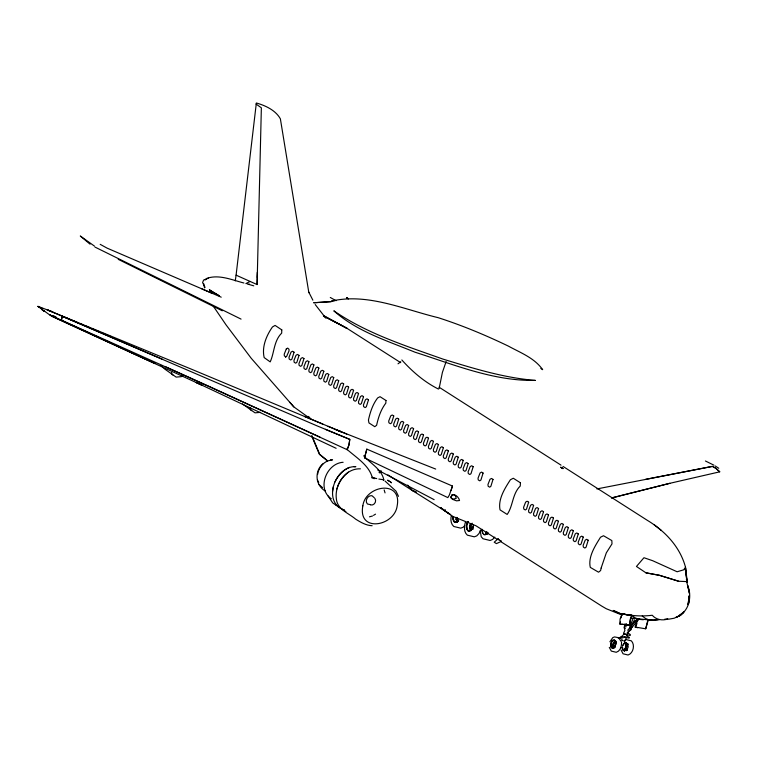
<?xml version="1.0" encoding="UTF-8"?>
<svg xmlns="http://www.w3.org/2000/svg" width="758" height="758" viewBox="0 0 758 758"><rect width="100%" height="100%" fill="white"/><g stroke="black" fill="none" stroke-linecap="round" stroke-linejoin="round"><path stroke-width="1.14" d="M452.952 517.06L452.943 519.277L454.497 522.186L455.795 522.518L458.467 520.613M627.245 645.096L628.031 644.073L626.25 646.546M458.609 520.907L457.159 519.979L456.856 517.506L456.013 517.515L456.013 519.334L457.311 521.76L458.495 520.462M473.03 529.236L471.353 529.378L470.718 528.648L470.415 526.166L471.334 523.57M615.354 646.858L614.151 646.953C612.815 645.57 613.468 642.613 615.297 641.969L615.884 642.102M615.297 641.969L615.307 641.135L616.083 641.315M312.874 300.177L308.762 292.095L308.857 292.721L280.375 118.835C275.656 110.289 265.395 105.495 256.346 102.993L236.089 275.154L257.085 284.572L257.426 272.226M257.332 277.437L257.445 272.236M257.085 284.572L261.358 107.807L256.033 104.035M621.598 614.056L632.02 615.269L630.476 620.177L629.964 625.227L619.826 624.014L620.11 618.964L622.1 614.056M620.451 621.986L620.328 624.014L619.826 624.014M629.453 625.255L629.974 620.167L631.528 615.278M235.274 280.848L236.089 275.154M366.825 449.134L364.494 457.879L447.845 497.618L449.371 495.002L452.46 486.049L366.825 449.134L364.522 457.889M342.228 509.3L344.303 509.992C321.809 502.753 334.903 465.573 355.853 466.644L353.958 466.739M360.429 468.832C345.316 468.141 334.486 484.836 336.353 498.821C337.196 509.385 348.557 513.1 355.606 519.107C360.6 522.243 366.114 525.502 372.131 525.72M625.056 623.692L624.327 628.079L625.407 628.325M625.852 626.97L626.402 623.673M332.487 491.752L333.331 486.759M601.113 568.149L600.63 570.509L598.564 572.205L590.293 567.382C587.886 556.893 595.172 545.845 600.516 537.223L603.52 535.735L611.848 540.577L611.99 543.893L606.324 552.838L601.151 567.969M614.738 647.095L614.577 647.882L613.809 647.711C612 645.882 612.843 641.95 615.307 641.135M647.929 619.807L645.693 628.808L648.242 620.035M637.459 620.423L635.157 627.055L637.649 627.738M471.353 529.378L470.87 530.429L469.572 528.004L469.979 524.356L470.727 524.773M451.408 515.431C450.432 519.173 450.669 523.816 453.796 526.488L460.741 528.155L463.214 527.198L464.73 525.597M465.421 522.129C464.142 526.393 463.631 531.955 467.354 535.157L474.3 536.825L476.773 535.868L479.047 533.471L480.771 530.05M317.564 474.546L318.057 472.414M627.899 647.957L628.107 647.105M487.508 534.267L487.792 533.177M620.916 617.96L621.806 615.032M451.086 490.473L452.441 486.039M347.145 449.684L348.907 445.117L349.817 439.384L316.778 425.75L62.222 316.238L61.322 320.16L208.848 386.277L347.145 449.684L348.907 445.117L349.808 439.413L325.381 429.341M336.94 488.986C338.684 482.211 342.9 476.261 348.462 472.073M446.159 361.49L442.397 372.424L439.147 388.418L438.446 389.062C424.48 382.117 412.238 371.534 401.844 359.965M286.287 348.974L287.689 348.102C291.261 349.523 287.093 353.806 286.922 355.995L285.738 356.829L284.354 355.9L284.222 354.194L286.344 348.87M445.401 509.793L444.974 510.977L452.962 516.473L475.986 525.777L497.362 539.44M624.166 626.8L624.857 630.485L623.569 633.328L624.27 634.133L627.141 634.749L623.825 633.385L623.237 635.024M627.861 633.195L628.344 631.84L631.291 629.528L631.281 628.619M633.281 617.978L629.519 627.633M61.606 319.838L62.222 316.238L162.42 359.273M285.624 357.321L285.851 356.743M635.839 626.345L636.966 623.569M679.651 615.761L684 611.564L680.703 615.269L676.079 617.334L679.651 615.761L683.707 612.227L678.211 616.159C689.306 611.109 692.149 596.025 687.733 585.612L689.496 593.58L686.682 581.594L678.637 581.234L659.488 575.322L645.949 572.83L636.455 566.463L643.949 557.727L652.676 560.712L677.131 571.769L683.688 569.827L685.535 567.325C680.125 546.925 665.031 530.988 647.266 520.291L563.005 466.416M457.794 520.708L457.311 521.76L454.734 521.949L453.767 520.831L453.189 517.051M613.809 647.711L614.151 646.953M318.294 471.343C320.426 465.592 325.495 460.078 332.023 460.22M467.913 521.504C466.293 524.252 465.459 528.44 468.056 530.846L469.354 531.187L472.026 529.274L473.513 525.105A5.543 3.155 -77 0 1 472.063 529.131L470.841 530.392L468.292 530.619L467.326 529.501L466.748 525.72A5.543 3.155 -77 0 1 468.169 521.722M625.606 646.479L627.018 645.011L628.088 646.261M626.44 646.669L627.851 645.2M609.906 641.77L612.758 637.63L614.539 636.919L617.912 637.563M472.177 529.368L473.191 527.369M468.027 521.466C466.378 524.233 465.459 528.525 468.122 530.96L470.889 530.752M622.792 645.399L624.44 643.021L626.402 642.831L627.51 646.612M625.918 646.299L627.254 644.385M622.82 645.418L624.45 643.059L626.364 642.879A4.52 2.577 -77 0 1 627.558 646.602M626.515 650.639L626.013 647.55M334.979 481.87C338.011 475.579 342.976 470.102 349.485 467.345M629.974 627.889L634.569 619.855M631.092 628.505L632.248 626.496M634.541 622.479L635.687 620.47M457.87 521.116L458.372 520.253M471.429 529.776L471.931 528.923M346.662 449.049C355.625 457.169 368.871 464.976 372.169 477.218L371.79 477.796L374.244 478.696L374.613 478.118L376.735 478.582M383.396 480.364L383.785 479.795C381.814 469.278 370.311 463.422 363.698 455.776M322.88 463.782C314.352 471.135 315.205 485.272 325.286 491.013M456.477 520.784L457.159 519.979M470.036 529.454L470.718 528.648M613.213 647.01L613.705 646.432M627.69 630.277L637.658 618.68M626.999 633.186L639.089 619.115M458.618 520.708L457.33 522.082L454.563 522.29L453.521 521.134L452.867 517.013M487.764 532.902L486.475 534.286L483.661 534.542L482.107 531.51L482.097 529.302L482.628 533.386M494.813 537.109L492.539 539.506L490.066 540.463L483.026 538.777L481.226 536.749L480.193 530.657M487.801 532.978L485.016 534.911L483.718 534.466M472.187 523.172L470.69 526.128L471.523 528.885M625.937 649.947L626.023 648.535M498.205 538.701L494.207 542.197L496.433 543.619L501.398 541.354L497.816 539.061L499.001 539.848M398.016 363.812L400.774 361.765M182.839 375.57L181.266 376.669L176.131 377.096L164.439 368.843M379.057 472.12L381.009 470.784M379.322 472.679L381.274 471.343M379.464 472.765L381.416 471.429M205.162 279.929L206.46 279.105M373.514 515.374L375.523 514.151M456.013 519.334L456.837 518.87M469.572 528.004L470.396 527.54M612.881 645.968L613.468 645.636M206.299 278.584C218.588 273.941 231.939 279.948 243.924 283.009M245.867 283.596L250.093 281.436M451.626 495.05L453.36 494.623L455.369 495.628L456.24 498.357L453.303 499.124L451.285 498.11L450.745 496.49M677.273 616.804L674.137 618.234L668.793 619.182M472.196 529.093L472.964 528.752M614.757 646.745L615.307 646.508M615.259 642.301L613.686 644.632L614.283 646.602M624.564 640.349L626.345 639.638L631.319 640.832C635.242 644.755 633.404 653.254 628.079 655.007L623.067 653.803L621.105 650.089M208.45 278.177L203.589 280.062L202.594 282.601L205.077 287.386M627.027 649.218L625.985 649.293L625.407 647.332M616.159 642.168L615.524 642.396L615.496 641.675M248.652 284.241L249.287 284.023M383.785 479.795L378.867 479.056M369.468 516.833L372.519 515.98M343.118 462.285C326.376 463.29 316.418 488.901 331.312 498.773M669.864 483.31L611.687 497.93L669.864 483.31L719.759 471.827L715.779 468.236L712.425 466.388L596.878 488.938M645.636 479.331L712.425 466.388L715.751 468.236L719.73 471.817M618.879 638.577L623.085 637.791M260.572 412.371L255.01 412.826L242.465 403.976M658.105 619.665L653.642 620.347L631.073 618.13M334.723 300.765L331.464 301.097C367.44 292.796 403.588 309.34 438.143 317.668C462.238 325.409 485.622 335.169 508.419 346.131C520.509 352.764 534.475 357.947 542.671 369.677L540.824 368.435M622.043 613.847C631.973 615.875 642.159 616.529 652.231 615.259C656.21 619.845 662.53 620.859 668.111 618.926L664.775 619.172M330.497 459.793L332.554 459.718M659.223 619.712L649.35 620.072L645.551 618.481L642.225 615.998M370.311 504.629L367.412 503.994C364.446 500.886 367.801 495.031 371.951 495.685L374.13 497.599M469.572 526.185L470.415 526.166M612.881 644.67L613.478 644.66M370.624 504.98C374.357 505.747 377.067 501.218 374.784 498.252M624.516 641.05L623.957 641.012L625.028 641.164L626.354 637.431L625.577 637.364L629.102 638.151L629.462 637.374L626.819 636.123L627.311 634.74L626.534 634.673L630.201 635.498L630.343 634.579L627.652 632.883M643.334 619.769L639.089 619.343L635.242 617.903L631.888 615.487L623.91 614.151M621.787 624.232L629.964 625.227M623.976 614.283L628.572 614.852M645.693 628.808L635.157 627.055M645.949 572.83L659.469 575.313L678.637 581.234M623.398 636.834L626.165 637.44L624.204 636.938M487.83 532.656L486.551 531.851L487.006 533.376M627.311 649.985L626.279 649.331M247.184 283.947L253.759 285.832M620.48 647.702L621.882 647.825M626.847 649.502L627.34 649.653M52.776 311.889L47.138 309.889L191.66 369.279L341.252 431.804L335.974 429.682L435.689 469.069M51.118 311.301L37.9 306.365L50.492 315.499L155.002 363.452L50.019 314.94L53.524 317.109L202.206 385.282L196.151 382.458L336.135 448.31M372.169 477.218L374.613 478.118M621.911 614.984L606.286 608.75L601.625 606.03L501.265 541.932M304.422 416.417L322.832 424.11M328.062 426.29L346.709 434.078M48.341 310.268L77.723 322.643M79.874 323.552L83.162 324.936M85.322 325.845L89.69 327.693M92.94 329.057L99.487 331.815M101.648 332.724L104.926 334.107M107.096 335.017L110.374 336.4M221.222 297.174L107.096 248.131L100.198 244.341M42.704 308.601L37.9 306.365L39.321 307.17M416.076 492.065L412.096 490.379L387.935 474.906M705.423 460.997L713.941 465.185M416.076 492.037L412.077 490.341L407.615 485.101M201.903 288.912L212.069 293.261M621.806 614.141L613.194 610.436L622.346 614.757M166.011 366.948L319.971 437.12M51.98 316.162L54.5 317.327M434.144 499.674L377.797 470.064M563.005 468.615L561.034 467.496M118.229 259.34L222.274 310.789M560.655 467.118L562.976 468.596L560.958 467.449M323.685 315.603L347.183 328.451L400.717 362.675M330.289 297.477L336.078 300.708M241.063 319.109L94.968 247.07M53.325 315.631L56.556 317.441M613.175 643.362L613.715 643.656M343.08 509.935L345.847 511.546M219.28 295.828L209.435 289.907L210.942 291.631L209.435 289.907L219.289 295.857M501.398 541.354L500.64 540.899M715.268 465.99L718.764 468.283M389.754 481.501L387.632 480.184L390.294 481.832M439.081 387.205L561.024 465.156M41.917 309.747L44.627 311.472L43.689 310.875M348.519 298.766L346.539 297.487L348.093 298.841M445.95 511.659L450.385 514.616L440.512 507.5L444.974 510.977L412.077 490.341L408.714 486.797M322.605 487.65L318.815 484.39M336.419 505.444L332.724 502.952L328.081 495.94M311.197 419.354L293.801 406.866L289.793 402.318M335.984 505.084L339.461 507.699M327.086 460.428L319.705 454.326L312.031 435.945M327.503 460.959L319.345 454.25L311.652 435.859M90.069 244.19L80.282 236.003L94.485 246.123M654.182 524.726L661.459 530.572M384.988 480.998L396.027 491.184L398.509 496.357M251.58 410.637L250.5 409.699L250.112 407.795M172.928 375.049L171.924 374.168L171.573 372.415M391.27 482.647L390.503 481.965L391.412 482.78M457.131 517.458L457.965 520.215M161.122 365.384L163.737 368.236M293.801 406.866L251.22 358.278L225.969 324.756L213.235 306.061M325.836 318.161L315.224 304.555M613.743 642.225L614.141 642.793M621.532 639.809L622.972 640.7L622.005 640.074M619.087 638.084L620.774 641.135M317.394 479.909L318.711 482.59M626.487 645.162L626.686 645.683M609.29 647.37L611.299 651.094L616.263 652.287C620.537 651.075 621.863 645.816 621.503 641.865M384.154 489.905L385.045 492.899M626.26 648.365L626.468 649.094M614.492 641.439L614.7 642.197M686.378 579.036L687.203 582.362L685.753 568.235M204.527 287.869L203.703 283.663M685.166 568.206L686.985 581.31L685.422 569.068M627.074 649.559L627.122 650.25M685.535 567.325L685.914 574.393M622.413 647.048L622.801 649.957L624.516 651.046L627.188 648.223L624.516 650.97L622.839 649.9L622.46 647.038M625.625 647.607L625.644 648.914M470.974 526.507L470.993 528.288M457.406 517.837L457.434 519.618M610.692 644.338L611.071 647.19L612.729 648.251C615.79 647.199 616.974 642.452 614.681 640.122L612.682 640.302L610.635 644.309L611.1 647.256L612.786 648.346C615.818 647.323 616.69 642.433 614.586 640.169L612.635 640.339L611.697 641.315L610.692 644.338M294.047 352.214L291.887 359.169L290.693 360.003L289.177 359.036L288.988 357.321L291.044 352.1L292.531 351.248L294.047 352.214M299.012 355.388L296.852 362.343L295.658 363.177L294.142 362.21L293.952 360.495L296.008 355.275L297.496 354.422L299.012 355.388M303.967 358.562L301.807 365.517L300.613 366.351L299.107 365.384L298.917 363.669L300.973 358.449L302.461 357.596L303.967 358.562M308.932 361.727L306.772 368.691L305.578 369.525L304.072 368.559L303.882 366.834L305.938 361.623L307.426 360.761L308.932 361.727M313.897 364.901L311.737 371.865L310.543 372.699L309.027 371.723L308.847 370.008L310.903 364.797L312.381 363.935L313.897 364.901M318.862 368.075L316.702 375.03L315.508 375.864L313.992 374.897L313.803 373.182L315.859 367.971L317.346 367.109L318.862 368.075M323.827 371.249L321.667 378.204L320.473 379.038L318.957 378.071L318.767 376.356L320.824 371.145L322.311 370.283L323.827 371.249M328.783 374.424L326.622 381.378L325.428 382.212L323.922 381.246L323.732 379.531L325.788 374.31L327.276 373.457L328.783 374.424M333.747 377.598L331.587 384.552L330.393 385.386L328.887 384.42L328.697 382.705L330.753 377.484L332.231 376.631L333.747 377.598M338.712 380.762L336.552 387.726L335.358 388.56L333.842 387.594L333.653 385.869L335.709 380.658L337.196 379.796L338.712 380.762M343.677 383.936L341.517 390.901L340.323 391.734L338.807 390.758L338.618 389.044L340.674 383.832L342.161 382.97L343.677 383.936M348.633 387.111L346.482 394.065L345.288 394.899L343.772 393.933L343.582 392.218L345.639 387.006L347.126 386.144L348.633 387.111M353.598 390.285L351.437 397.239L350.243 398.073L348.737 397.107L348.547 395.392L350.603 390.18L352.091 389.318L353.598 390.285M358.562 393.459L356.402 400.413L355.208 401.247L353.692 400.281L353.512 398.566L355.568 393.345L357.046 392.492L358.562 393.459M363.527 396.633L361.367 403.588L360.173 404.421L358.657 403.455L358.468 401.74L360.524 396.519L362.011 395.667L363.527 396.633M368.492 399.807L366.332 406.762L365.138 407.596L363.622 406.629L363.433 404.905L365.489 399.693L366.976 398.831L368.492 399.807M393.753 415.952L391.592 422.907L390.398 423.741L388.892 422.774L388.702 421.06L390.758 415.848L392.237 414.986L393.753 415.952M398.717 419.127L396.557 426.081L395.363 426.915L393.847 425.949L393.658 424.234L395.723 419.022L397.201 418.16L398.717 419.127M403.682 422.301L401.522 429.255L400.328 430.089L398.812 429.123L398.623 427.408L400.679 422.187L402.166 421.334L403.682 422.301M408.647 425.475L406.487 432.43L405.293 433.263L403.777 432.297L403.588 430.582L405.644 425.361L407.131 424.508L408.647 425.475M413.603 428.64L411.442 435.604L410.249 436.437L408.742 435.471L408.553 433.747L410.609 428.535L412.096 427.673L413.603 428.64M418.568 431.814L416.407 438.778L415.213 439.612L413.697 438.636L413.517 436.921L415.574 431.709L417.052 430.847L418.568 431.814M423.533 434.988L421.372 441.942L420.178 442.776L418.662 441.81L418.473 440.095L420.529 434.884L422.017 434.021L423.533 434.988M428.497 438.162L426.337 445.117L425.143 445.95L423.627 444.984L423.438 443.269L425.494 438.058L426.981 437.195L428.497 438.162M433.453 441.336L431.293 448.291L430.099 449.124L428.592 448.158L428.403 446.443L430.459 441.222L431.946 440.37L433.453 441.336M438.418 444.51L436.257 451.465L435.064 452.299L433.557 451.332L433.368 449.617L435.424 444.396L436.911 443.544L438.418 444.51M443.383 447.684L441.222 454.639L440.028 455.473L438.512 454.506L438.323 452.782L440.389 447.571L441.867 446.708L443.383 447.684M448.348 450.849L446.187 457.813L444.993 458.647L443.477 457.671L443.288 455.956L445.344 450.745L446.832 449.882L448.348 450.849M453.312 454.023L451.152 460.978L449.958 461.811L448.442 460.845L448.253 459.13L450.309 453.919L451.796 453.057L453.312 454.023M458.268 457.197L456.108 464.152L454.914 464.986L453.407 464.019L453.218 462.304L455.274 457.093L456.761 456.231L458.268 457.197M463.233 460.371L461.072 467.326L459.879 468.16L458.363 467.193L458.183 465.478L460.239 460.258L461.717 459.405L463.233 460.371M468.198 463.545L466.037 470.5L464.844 471.334L463.327 470.367L463.138 468.652L465.194 463.432L466.682 462.579L468.198 463.545M473.163 466.72L471.002 473.674L469.808 474.508L468.292 473.542L468.103 471.827L470.159 466.606L471.647 465.744L473.163 466.72M483.083 473.058L480.923 480.013L479.729 480.847L478.222 479.88L478.033 478.165L480.089 472.954L481.576 472.092L483.083 473.058M493.013 479.407L490.852 486.361L489.659 487.195L488.143 486.229L487.953 484.514L490.009 479.293L491.497 478.44L493.013 479.407M528.658 502.194L526.497 509.149L525.303 509.982L523.787 509.016L523.598 507.301L525.654 502.08L527.142 501.228L528.658 502.194M533.613 505.359L531.453 512.323L530.259 513.157L528.752 512.19L528.563 510.466L530.619 505.254L532.107 504.392L533.613 505.359M538.578 508.533L536.418 515.497L535.224 516.331L533.708 515.355L533.528 513.64L535.584 508.429L537.062 507.566L538.578 508.533M543.543 511.707L541.383 518.661L540.189 519.495L538.673 518.529L538.483 516.814L540.539 511.603L542.027 510.74L543.543 511.707M548.508 514.881L546.347 521.836L545.154 522.669L543.638 521.703L543.448 519.988L545.504 514.767L546.992 513.915L548.508 514.881M553.463 518.055L551.303 525.01L550.119 525.844L548.602 524.877L548.413 523.162L550.469 517.941L551.957 517.089L553.463 518.055M558.428 521.229L556.268 528.184L555.074 529.018L553.567 528.051L553.378 526.336L555.434 521.116L556.922 520.263L558.428 521.229M563.393 524.394L561.233 531.358L560.039 532.192L558.523 531.225L558.343 529.501L560.399 524.29L561.877 523.427L563.393 524.394M568.358 527.568L566.198 534.532L565.004 535.366L563.488 534.39L563.298 532.675L565.354 527.464L566.842 526.602L568.358 527.568M573.323 530.742L571.162 537.697L569.969 538.531L568.453 537.564L568.263 535.849L570.319 530.638L571.807 529.776L573.323 530.742M578.278 533.916L576.118 540.871L574.924 541.705L573.418 540.738L573.228 539.023L575.284 533.812L576.772 532.95L578.278 533.916M583.243 537.09L581.083 544.045L579.889 544.879L578.382 543.912L578.193 542.197L580.249 536.977L581.727 536.124L583.243 537.09M588.208 540.264L586.048 547.219L584.854 548.053L583.338 547.087L583.148 545.372L585.214 540.151L586.692 539.298L588.208 540.264M281.786 329.872L281.682 333.122C273.723 340.873 274.358 352.963 270.189 361.888L264.172 357.587C261.652 346.946 266.371 335.642 272.444 326.973L275.088 325.409L281.786 329.872M385.974 400.48L385.822 403.161C380.848 409.623 378.346 417.44 376.603 425.304L374.774 426.688L368.957 422.926L368.435 420.084C370.179 412.219 372.68 404.402 377.645 397.941L380.042 396.69L385.974 400.48M520.433 482.808L520.244 486.039C512.275 493.742 513.09 506.145 507.178 514.436L500.043 509.878C497.854 499.332 504.828 488.379 510.399 479.748L513.289 478.241L520.433 482.808M689.24 596.451L688.056 604.647L689.202 595.703L688.463 604.003L689.24 596.451M622.356 635.981L622.261 636.72L618.291 638.435L622.356 635.981M362.845 505.861C357.605 532.997 394.643 526.459 397.192 505.709C402.147 479.473 365.347 485.291 362.845 505.861M452.128 495.192L450.991 497.712L452.422 499.314L456.543 500.839L459.547 500.517C458.874 497.608 455.975 494.443 452.81 494.604L452.128 495.192M626.449 649.786L626.298 650.591L625.511 650.402L626.449 649.786M627.795 644.016L627.037 644.67L627.027 643.836L627.795 644.016M486.92 532.969L486.437 534.03L485.603 533.054L486.295 532.239L486.92 532.969M625.445 649.132L624.933 649.72L624.611 648.649L625.198 648.346L625.445 649.132M614.662 646.773L613.79 647.683L611.962 647.844L610.863 644.338A3.97 2.265 -77 0 1 612.767 640.538L614.624 640.387L615.667 642.405A3.97 2.265 -77 0 1 614.662 646.782M626.421 644.906L625.852 645.494L625.454 644.925L626.212 644.148L626.421 644.906M535.262 380.402C493.742 381.217 453.966 364.617 414.967 352.186C387.016 340.73 356.734 331.36 333.842 310.818C366.777 333.501 405.492 345.781 442.852 359.065C473.068 368.284 503.606 377.844 535.262 380.402M331.199 301.627L313.66 302.764L331.189 301.618M342.066 325.627L323.372 315.934L347.183 328.451L342.066 325.627M309.747 417.81L308.061 416.379L309.728 417.819"/></g></svg>
